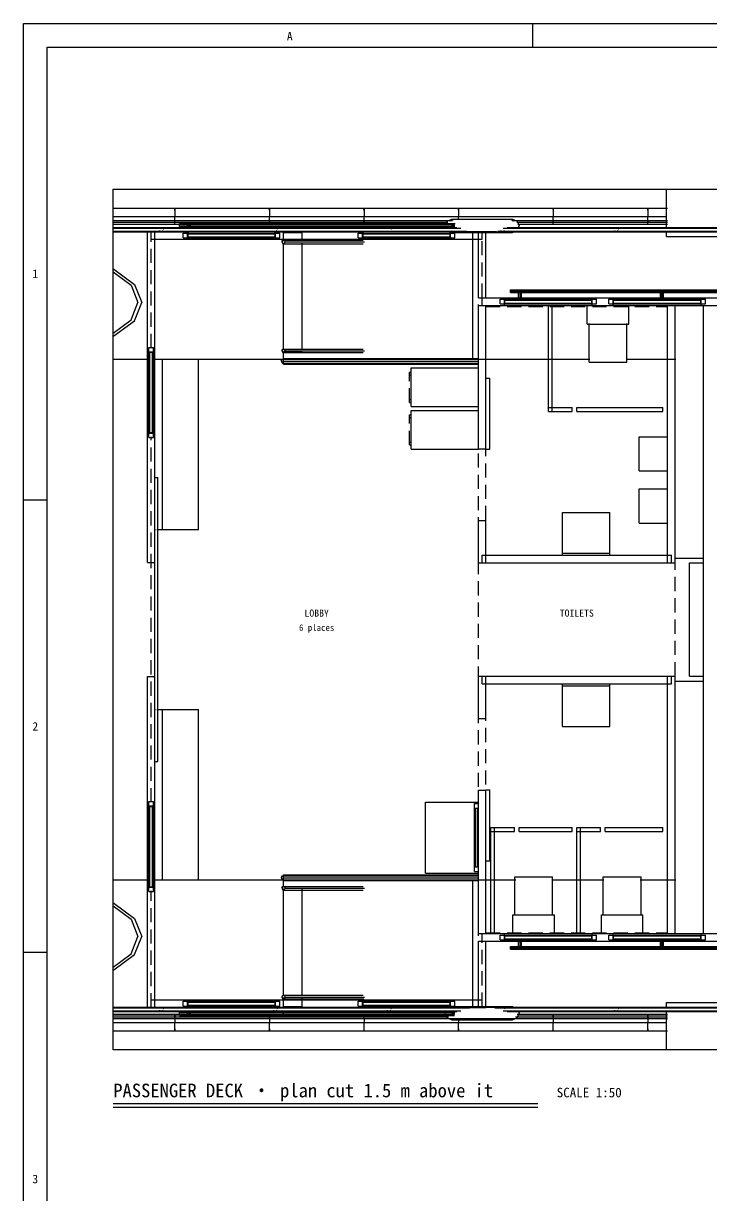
# Model space of a CAD drawing. Extents: x 5 to 836, y 5 to 589.
# Drawn here: x 5 to 150.5, y 341.2 to 589 of the extents above; entities that cross this region are included whole.
import ezdxf
from ezdxf.enums import TextEntityAlignment as Align

# ---------------------------------------------------------------- set-up
doc = ezdxf.new("R2010")
doc.units = 0
doc.linetypes.add('DASHED', pattern=[4.5, 3, -1.5])
for name, color, linetype in [('CUT', 7, 'CONTINUOUS'), ('DETAIL', 8, 'CONTINUOUS'), ('FRAME', 7, 'CONTINUOUS'), ('MARKING', 4, 'DASHED'), ('OUTLINE', 7, 'CONTINUOUS'), ('ROOM', 8, 'CONTINUOUS'), ('TEXT', 7, 'CONTINUOUS'), ('THIN', 7, 'CONTINUOUS')]:
    doc.layers.add(name, color=color, linetype=linetype)

msp = doc.modelspace()

# ---------------------------------------------------------------- linework, layer by layer
at = {"layer": 'CUT'}
for p, q in [((31.2, 519.58), (31.2, 545)), ((31.2, 545), (39.72, 545)), ((32, 543.4), (32, 545)), ((32, 543.4), (39.72, 543.4)), ((32.8, 519.58), (32.8, 545)), ((38.8, 544.7), (39.8, 544.7)), ((38.8, 543.7), (38.8, 544.7)), ((38.8, 543.7), (39.8, 543.7)), ((39.72, 543.4), (39.72, 545)), ((39.8, 543.7), (39.8, 544.7)), ((39.8, 544.5), (58.2, 544.5)), ((39.8, 543.9), (58.2, 543.9)), ((58.2, 543.7), (58.2, 544.7)), ((58.2, 544.7), (59.2, 544.7)), ((58.2, 543.7), (59.2, 543.7)), ((58.28, 545), (76.72, 545)), ((58.28, 543.4), (58.28, 545)), ((58.28, 543.4), (76.72, 543.4)), ((59.2, 543.7), (59.2, 544.7)), ((75.8, 544.7), (76.8, 544.7)), ((75.8, 543.7), (75.8, 544.7)), ((75.8, 543.7), (76.8, 543.7)), ((76.72, 543.4), (76.72, 545)), ((76.8, 543.7), (76.8, 544.7)), ((76.8, 544.5), (95.2, 544.5)), ((76.8, 543.9), (95.2, 543.9)), ((95.2, 543.7), (95.2, 544.7)), ((95.2, 544.7), (96.2, 544.7)), ((95.2, 543.7), (96.2, 543.7)), ((95.28, 545), (102.8, 545)), ((95.28, 543.4), (95.28, 545)), ((95.28, 543.4), (102, 543.4)), ((96.2, 543.7), (96.2, 544.7)), ((101.2, 531), (101.2, 545)), ((102, 543.4), (102, 545)), ((102.8, 531), (102.8, 545)), ((24, 536.49), (27.75, 533.68)), ((27.75, 533.68), (29.22, 530)), ((101.2, 531), (106.72, 531)), ((102, 529.4), (102, 531)), ((105.8, 530.7), (106.8, 530.7)), ((105.8, 529.7), (105.8, 530.7)), ((106.72, 529.4), (106.72, 531)), ((106.8, 529.7), (106.8, 530.7)), ((106.8, 530.5), (125.2, 530.5)), ((125.2, 529.7), (125.2, 530.7)), ((125.2, 530.7), (126.2, 530.7)), ((125.28, 531), (129.72, 531)), ((125.28, 529.4), (125.28, 531)), ((126.2, 529.7), (126.2, 530.7)), ((128.8, 530.7), (129.8, 530.7)), ((128.8, 529.7), (128.8, 530.7)), ((129.72, 529.4), (129.72, 531)), ((129.8, 529.7), (129.8, 530.7)), ((129.8, 530.5), (148.2, 530.5)), ((148.2, 529.7), (148.2, 530.7)), ((148.2, 530.7), (149.2, 530.7)), ((148.28, 531), (152.72, 531)), ((148.28, 529.4), (148.28, 531)), ((149.2, 529.7), (149.2, 530.7)), ((27.75, 526.32), (29.22, 530)), ((101.2, 499), (101.2, 529.4)), ((101.2, 529.4), (106.72, 529.4)), ((102.8, 499), (102.8, 529.4)), ((105.8, 529.7), (106.8, 529.7)), ((106.8, 529.9), (125.2, 529.9)), ((116, 529.4), (116.8, 529.4)), ((116, 507), (116, 529.4)), ((116.8, 507), (116.8, 529.4)), ((125.2, 529.7), (126.2, 529.7)), ((125.28, 529.4), (129.72, 529.4)), ((128.8, 529.7), (129.8, 529.7)), ((129.8, 529.9), (148.2, 529.9)), ((141.2, 529.4), (142.8, 529.4)), ((141.2, 475), (141.2, 529.4)), ((142.8, 475), (142.8, 529.4)), ((148.2, 529.7), (149.2, 529.7)), ((148.28, 529.4), (152.72, 529.4)), ((24, 523.51), (27.75, 526.32)), ((31.5, 519.5), (31.5, 520.5)), ((31.5, 520.5), (32.5, 520.5)), ((32.5, 519.5), (32.5, 520.5)), ((31.2, 519.58), (32.8, 519.58)), ((31.5, 519.5), (32.5, 519.5)), ((31.7, 502.5), (31.7, 519.5)), ((32.3, 502.5), (32.3, 519.5)), ((87, 508), (87, 516.2)), ((87, 516.2), (101.2, 516.2)), ((102.8, 514), (103.6, 514)), ((103.6, 499), (103.6, 514)), ((87, 508), (101.2, 508)), ((87, 507.2), (101.2, 507.2)), ((87, 499), (87, 507.2)), ((116, 507.8), (121, 507.8)), ((116, 507), (121, 507)), ((121, 507), (121, 507.8)), ((122, 507.8), (140.2, 507.8)), ((122, 507), (122, 507.8)), ((122, 507), (140.2, 507)), ((140.2, 507), (140.2, 507.8)), ((31.2, 475.08), (31.2, 502.42)), ((31.2, 502.42), (32.8, 502.42)), ((31.5, 502.5), (32.5, 502.5)), ((31.5, 501.5), (31.5, 502.5)), ((31.5, 501.5), (32.5, 501.5)), ((32.5, 501.5), (32.5, 502.5)), ((32.8, 423.58), (32.8, 502.42)), ((87, 499), (101.2, 499)), ((101.2, 499.08), (102.8, 499.08)), ((102.8, 499), (103.6, 499)), ((32.8, 493), (33.4, 493)), ((33.4, 433), (33.4, 493)), ((101.2, 475), (101.2, 483.92)), ((101.2, 483.92), (102.8, 483.92)), ((102.8, 475), (102.8, 483.92)), ((102, 475), (102, 476.6)), ((102, 476.6), (142, 476.6)), ((119, 477), (129, 477)), ((119, 476.6), (119, 477)), ((129, 476.6), (129, 477)), ((142, 475), (142, 476.6)), ((31.2, 475.08), (32.8, 475.08)), ((101.2, 475), (142.8, 475)), ((101.2, 442.08), (101.2, 451)), ((101.2, 451), (142.8, 451)), ((102, 449.4), (102, 451)), ((102.8, 442.08), (102.8, 451)), ((141.2, 396.6), (141.2, 451)), ((142, 449.4), (142, 451)), ((142.8, 396.6), (142.8, 451)), ((31.2, 423.58), (31.2, 450.92)), ((31.2, 450.92), (32.8, 450.92)), ((102, 449.4), (142, 449.4)), ((119, 449), (119, 449.4)), ((119, 449), (129, 449)), ((129, 449), (129, 449.4)), ((101.2, 442.08), (102.8, 442.08)), ((32.8, 433), (33.4, 433)), ((101.2, 396.6), (101.2, 426.92)), ((101.2, 426.92), (102.8, 426.92)), ((102.8, 396.6), (102.8, 427)), ((102.8, 427), (103.6, 427)), ((103.6, 412), (103.6, 427)), ((31.5, 423.5), (31.5, 424.5)), ((31.5, 424.5), (32.5, 424.5)), ((32.5, 423.5), (32.5, 424.5)), ((100.4, 423.1), (100.4, 424.1)), ((100.4, 424.1), (101.2, 424.1)), ((31.2, 423.58), (32.8, 423.58)), ((31.5, 423.5), (32.5, 423.5)), ((31.7, 406.5), (31.7, 423.5)), ((32.3, 406.5), (32.3, 423.5)), ((100.4, 423.1), (101.2, 423.1)), ((100.6, 410.7), (100.6, 423.1)), ((101, 410.7), (101, 423.1)), ((103.8, 419), (108.8, 419)), ((103.8, 396.6), (103.8, 419)), ((104.6, 396.6), (104.6, 419)), ((108.8, 418.2), (108.8, 419)), ((109.8, 419), (121, 419)), ((109.8, 418.2), (109.8, 419)), ((121, 418.2), (121, 419)), ((122, 396.6), (122, 419)), ((122, 419), (127, 419)), ((122.8, 396.6), (122.8, 419)), ((127, 418.2), (127, 419)), ((128, 419), (140.2, 419)), ((128, 418.2), (128, 419)), ((140.2, 418.2), (140.2, 419)), ((103.8, 418.2), (108.8, 418.2)), ((109.8, 418.2), (121, 418.2)), ((122, 418.2), (127, 418.2)), ((128, 418.2), (140.2, 418.2)), ((102.8, 412), (103.6, 412)), ((100.4, 410.7), (101.2, 410.7)), ((100.4, 409.7), (100.4, 410.7)), ((100.4, 409.7), (101.2, 409.7)), ((31.2, 406.42), (32.8, 406.42)), ((31.2, 381), (31.2, 406.42)), ((31.5, 406.5), (32.5, 406.5)), ((31.5, 405.5), (31.5, 406.5)), ((32.5, 405.5), (32.5, 406.5)), ((32.8, 381), (32.8, 406.42)), ((31.5, 405.5), (32.5, 405.5)), ((24, 402.49), (27.75, 399.68)), ((27.75, 399.68), (29.22, 396)), ((101.2, 396.6), (106.72, 396.6)), ((102, 395), (102, 396.6)), ((106.72, 395), (106.72, 396.6)), ((122, 396.6), (122.8, 396.6)), ((125.28, 395), (125.28, 396.6)), ((125.28, 396.6), (129.72, 396.6)), ((129.72, 395), (129.72, 396.6)), ((141.2, 396.6), (142.8, 396.6)), ((148.28, 395), (148.28, 396.6)), ((148.28, 396.6), (152.72, 396.6)), ((27.75, 392.32), (29.22, 396)), ((101.2, 381), (101.2, 395)), ((101.2, 395), (106.72, 395)), ((102.8, 381), (102.8, 395)), ((105.8, 395.3), (105.8, 396.3)), ((105.8, 396.3), (106.8, 396.3)), ((105.8, 395.3), (106.8, 395.3)), ((106.8, 395.3), (106.8, 396.3)), ((106.8, 396.1), (125.2, 396.1)), ((106.8, 395.5), (125.2, 395.5)), ((125.2, 395.3), (125.2, 396.3)), ((125.2, 396.3), (126.2, 396.3)), ((125.2, 395.3), (126.2, 395.3)), ((125.28, 395), (129.72, 395)), ((126.2, 395.3), (126.2, 396.3)), ((128.8, 395.3), (128.8, 396.3)), ((128.8, 396.3), (129.8, 396.3)), ((128.8, 395.3), (129.8, 395.3)), ((129.8, 395.3), (129.8, 396.3)), ((129.8, 396.1), (148.2, 396.1)), ((129.8, 395.5), (148.2, 395.5)), ((148.2, 395.3), (148.2, 396.3)), ((148.2, 396.3), (149.2, 396.3)), ((148.2, 395.3), (149.2, 395.3)), ((148.28, 395), (152.72, 395)), ((149.2, 395.3), (149.2, 396.3)), ((24, 389.51), (27.75, 392.32)), ((32, 381), (32, 382.6)), ((32, 382.6), (39.72, 382.6)), ((38.8, 381.3), (38.8, 382.3)), ((38.8, 382.3), (39.8, 382.3)), ((39.72, 381), (39.72, 382.6)), ((39.8, 381.3), (39.8, 382.3)), ((39.8, 382.1), (58.2, 382.1)), ((58.2, 381.3), (58.2, 382.3)), ((58.2, 382.3), (59.2, 382.3)), ((58.28, 381), (58.28, 382.6)), ((58.28, 382.6), (76.72, 382.6)), ((59.2, 381.3), (59.2, 382.3)), ((75.8, 381.3), (75.8, 382.3)), ((75.8, 382.3), (76.8, 382.3)), ((76.72, 381), (76.72, 382.6)), ((76.8, 381.3), (76.8, 382.3)), ((76.8, 382.1), (95.2, 382.1)), ((95.2, 381.3), (95.2, 382.3)), ((95.2, 382.3), (96.2, 382.3)), ((95.28, 381), (95.28, 382.6)), ((95.28, 382.6), (102, 382.6)), ((96.2, 381.3), (96.2, 382.3)), ((102, 381), (102, 382.6)), ((31.2, 381), (39.72, 381)), ((38.8, 381.3), (39.8, 381.3)), ((39.8, 381.5), (58.2, 381.5)), ((58.2, 381.3), (59.2, 381.3)), ((58.28, 381), (76.72, 381)), ((75.8, 381.3), (76.8, 381.3)), ((76.8, 381.5), (95.2, 381.5)), ((95.2, 381.3), (96.2, 381.3)), ((95.28, 381), (102.8, 381))]:
    msp.add_line(p, q, dxfattribs=at)
at = {"layer": 'DETAIL'}
for p, q in [((141, 545.72), (141, 554)), ((24, 549.93), (141.2, 549.93)), ((24, 548.2), (141.06, 548.2)), ((36.99, 549.67), (36.99, 549.93)), ((36.99, 549.93), (36.99, 549.67)), ((37.01, 549.93), (37.02, 548.2)), ((37.01, 549.53), (37.01, 549.93)), ((37.01, 549.93), (37.01, 548.2)), ((37.01, 547.13), (37.02, 548.2)), ((37.01, 547.13), (37.01, 548.2)), ((37.02, 549.75), (37.02, 550.02)), ((56.99, 549.67), (56.99, 549.93)), ((56.99, 549.93), (56.99, 549.67)), ((57.01, 549.93), (57.01, 548.2)), ((57.01, 547.13), (57.01, 548.2)), ((57.02, 549.53), (57.02, 549.93)), ((76.99, 549.53), (76.99, 549.93)), ((77.01, 549.93), (77.01, 548.2)), ((77.01, 547.13), (77.01, 548.2)), ((96.99, 549.67), (96.99, 549.93)), ((96.99, 549.93), (97, 549.67)), ((97, 549.53), (97.01, 549.93)), ((97.01, 549.93), (97.01, 548.2)), ((97.01, 547.53), (97.01, 548.2)), ((116.99, 549.67), (116.99, 549.93)), ((116.99, 549.67), (117, 549.93)), ((117, 549.93), (117.01, 548.2)), ((117.01, 549.93), (117.01, 548.2)), ((117.01, 547.13), (117.01, 548.2)), ((117.01, 547.13), (117.01, 548.2)), ((136.99, 549.53), (137, 549.93)), ((137, 549.93), (137.01, 548.2)), ((137.01, 547.13), (137.01, 548.2)), ((24, 547.35), (95.74, 547.35)), ((24, 546.99), (94.77, 546.99)), ((24, 546.6), (60, 546.6)), ((24, 545.88), (96.66, 545.88)), ((24, 545.69), (97.5, 545.69)), ((33.86, 545.69), (34.42, 545.88)), ((33.86, 545.58), (33.86, 545.69)), ((33.86, 545.11), (33.86, 545.22)), ((33.86, 545.11), (34.42, 544.92)), ((34.42, 545.88), (34.69, 545.5)), ((34.42, 544.92), (34.62, 545.21)), ((37, 547.08), (37, 547.35)), ((37, 547.35), (37.01, 546.99)), ((37, 547.35), (37, 547.08)), ((37, 546.75), (37.01, 546.99)), ((37.01, 546.47), (37.01, 546.99)), ((38, 546.09), (38, 546.71)), ((38, 546.71), (96.32, 546.71)), ((38, 546.4), (96.18, 546.4)), ((38, 546.09), (95.9, 546.09)), ((39.68, 545.76), (39.68, 546.4)), ((39.84, 545.76), (39.84, 546.4)), ((40.16, 545.76), (40.16, 546.4)), ((40.32, 545.76), (40.32, 546.4)), ((57, 547.08), (57, 547.35)), ((57, 547.35), (57.01, 546.99)), ((57, 547.35), (57, 547.08)), ((57, 546.75), (57.01, 546.99)), ((57.01, 546.47), (57.01, 546.99)), ((57.91, 545.69), (58.47, 545.88)), ((57.91, 545.58), (57.91, 545.69)), ((58.47, 545.88), (58.75, 545.5)), ((58.47, 544.92), (58.68, 545.21)), ((60, 546.46), (60, 546.6)), ((60, 545.73), (60, 546.18)), ((77, 547.08), (77, 547.35)), ((77, 547.35), (77.01, 546.99)), ((77, 547.35), (77, 547.08)), ((77, 547.35), (77, 546.99)), ((77.01, 546.47), (77.01, 546.99)), ((81.96, 545.69), (82.52, 545.88)), ((81.96, 545.58), (81.96, 545.69)), ((82.52, 545.88), (82.8, 545.5)), ((95.68, 545.76), (95.68, 546.4)), ((95.84, 545.76), (95.84, 546.4)), ((96.16, 545.76), (96.16, 546.4)), ((106.02, 545.11), (106.02, 545.22)), ((106.02, 545.11), (106.58, 544.92)), ((106.46, 545.69), (371, 545.69)), ((106.58, 544.92), (106.78, 545.21)), ((107.3, 545.88), (371, 545.88)), ((108.33, 547.35), (141.19, 547.35)), ((109.31, 546.99), (141.2, 546.99)), ((109.52, 546.6), (141.16, 546.6)), ((117, 547.08), (117, 547.35)), ((117, 547.35), (117, 546.99)), ((117, 547.35), (117, 547.08)), ((117, 547.08), (117, 547.35)), ((117, 546.47), (117, 546.99)), ((117, 546.75), (117, 546.99)), ((130.07, 545.69), (130.63, 545.88)), ((130.07, 545.58), (130.07, 545.69)), ((130.07, 545.11), (130.07, 545.22)), ((130.07, 545.11), (130.63, 544.92)), ((130.63, 545.88), (130.9, 545.5)), ((130.63, 544.92), (130.84, 545.21)), ((137, 547.08), (137, 547.35)), ((137, 547.35), (137, 546.99)), ((137, 547.35), (137, 547.08)), ((137, 546.47), (137, 546.99)), ((137, 546.75), (137, 546.99)), ((24, 545.09), (98.76, 545.09)), ((24, 544.92), (39.97, 544.92)), ((31.2, 475.08), (31.2, 545)), ((31.2, 545), (102.8, 545)), ((32, 543.4), (32, 545)), ((32, 543.4), (102, 543.4)), ((32.8, 381), (32.8, 545)), ((38.8, 544.7), (59.2, 544.7)), ((38.8, 543.7), (38.8, 544.7)), ((38.8, 543.7), (59.2, 543.7)), ((39.72, 543.4), (39.72, 545)), ((39.8, 543.7), (39.8, 544.7)), ((39.8, 544.5), (58.2, 544.5)), ((39.8, 543.9), (58.2, 543.9)), ((58.02, 545.07), (58.47, 544.92)), ((58.03, 544.92), (76.92, 544.92)), ((58.2, 543.7), (58.2, 544.7)), ((58.28, 543.4), (58.28, 545)), ((59.2, 543.7), (59.2, 544.7)), ((59.67, 542.8), (59.84, 543.18)), ((59.67, 542.8), (59.95, 542.8)), ((59.67, 542.8), (59.84, 542.42)), ((59.84, 543.18), (76.81, 543.18)), ((60, 543.11), (60, 544.93)), ((60, 544.8), (63.95, 544.8)), ((60.16, 543.18), (60.33, 542.8)), ((60.16, 542.42), (60.33, 542.8)), ((60.33, 542.8), (77.11, 542.8)), ((63.95, 543.13), (63.95, 544.8)), ((75.8, 544.7), (96.2, 544.7)), ((75.8, 543.7), (75.8, 544.7)), ((75.8, 543.7), (96.2, 543.7)), ((76.72, 543.4), (76.72, 545)), ((76.8, 543.7), (76.8, 544.7)), ((76.8, 544.5), (95.2, 544.5)), ((76.8, 543.9), (95.2, 543.9)), ((95.12, 544.92), (370.72, 544.92)), ((95.2, 543.7), (95.2, 544.7)), ((95.28, 543.4), (95.28, 545)), ((96.2, 543.7), (96.2, 544.7)), ((100, 518.14), (100, 544.93)), ((101.2, 531), (101.2, 545)), ((102, 543.4), (102, 545)), ((102.8, 531), (102.8, 545)), ((105.34, 545.09), (371, 545.09)), ((141, 543.94), (141, 545.02)), ((59.84, 542.42), (76.81, 542.42)), ((60, 520.09), (60, 542.57)), ((63.95, 520.16), (63.95, 542.57)), ((24, 537.12), (24.14, 537.07)), ((24.14, 537.07), (28.48, 533.83)), ((28.48, 533.83), (30, 530)), ((108, 532.09), (108, 532.71)), ((108, 532.71), (280.19, 532.71)), ((101.2, 531), (244.52, 531)), ((102, 529.4), (102, 531)), ((105.8, 530.7), (126.2, 530.7)), ((105.8, 529.7), (105.8, 530.7)), ((106.72, 529.4), (106.72, 531)), ((106.8, 529.7), (106.8, 530.7)), ((106.8, 530.5), (125.2, 530.5)), ((108, 532.4), (278.79, 532.4)), ((108, 532.09), (265.77, 532.09)), ((109.68, 531), (109.68, 532.4)), ((109.84, 531), (109.84, 532.4)), ((110.16, 531), (110.16, 532.4)), ((110.32, 531), (110.32, 532.4)), ((125.2, 529.7), (125.2, 530.7)), ((125.28, 529.4), (125.28, 531)), ((126.2, 529.7), (126.2, 530.7)), ((128.8, 530.7), (149.2, 530.7)), ((128.8, 529.7), (128.8, 530.7)), ((129.72, 529.4), (129.72, 531)), ((129.8, 529.7), (129.8, 530.7)), ((129.8, 530.5), (148.2, 530.5)), ((139.68, 531), (139.68, 532.4)), ((139.84, 531), (139.84, 532.4)), ((140.16, 531), (140.16, 532.4)), ((140.32, 531), (140.32, 532.4)), ((148.2, 529.7), (148.2, 530.7)), ((148.28, 529.4), (148.28, 531)), ((149.2, 529.7), (149.2, 530.7)), ((28.48, 526.17), (30, 530)), ((101.2, 499), (101.2, 529.4)), ((101.2, 529.4), (244.52, 529.4)), ((102.8, 499), (102.8, 529.4)), ((105.8, 529.7), (126.2, 529.7)), ((106.8, 529.9), (125.2, 529.9)), ((116, 507), (116, 529.4)), ((116.8, 507), (116.8, 529.4)), ((124.2, 525.4), (124.2, 529.4)), ((128.8, 529.7), (149.2, 529.7)), ((129.8, 529.9), (148.2, 529.9)), ((133, 525.4), (133, 529.4)), ((141.2, 475), (141.2, 529.4)), ((142.8, 475), (142.8, 529.4)), ((148.8, 396.6), (148.8, 529.4)), ((24.14, 522.93), (28.48, 526.17)), ((124.2, 525.4), (133, 525.4)), ((124.6, 517.4), (124.6, 525.57)), ((132.6, 517.4), (132.6, 525.57)), ((24, 522.88), (24.14, 522.93)), ((31.5, 501.5), (31.5, 520.5)), ((31.5, 520.5), (32.5, 520.5)), ((32.5, 501.5), (32.5, 520.5)), ((24, 518), (31.32, 518)), ((31.2, 519.58), (32.8, 519.58)), ((31.5, 519.5), (32.5, 519.5)), ((31.7, 502.5), (31.7, 519.5)), ((32.3, 502.5), (32.3, 519.5)), ((32.67, 518), (60.11, 518)), ((34.4, 482), (34.4, 518)), ((42, 482), (42, 518)), ((59.5, 517.6), (59.75, 518.03)), ((59.67, 519.8), (59.84, 520.18)), ((59.67, 519.8), (59.95, 519.8)), ((59.67, 519.8), (59.84, 519.42)), ((59.75, 518.03), (101.2, 518.03)), ((59.84, 520.18), (76.81, 520.18)), ((59.84, 519.42), (76.81, 519.42)), ((60, 519.6), (63.95, 519.6)), ((60, 517), (60, 519.53)), ((60, 518.2), (101.2, 518.2)), ((60.16, 520.18), (60.33, 519.8)), ((60.16, 519.42), (60.33, 519.8)), ((60.33, 519.8), (77.11, 519.8)), ((101.12, 518), (124.78, 518)), ((132.48, 518), (142.98, 518)), ((59.5, 517.6), (59.75, 517.17)), ((59.75, 517.17), (101.2, 517.17)), ((60, 517.6), (101.2, 517.6)), ((60, 517), (101.2, 517)), ((87, 508), (87, 516.2)), ((87, 516.2), (101.2, 516.2)), ((124.6, 517.4), (132.6, 517.4)), ((102.8, 514), (103.6, 514)), ((103.6, 499), (103.6, 514)), ((87, 508), (101.2, 508)), ((87, 507.2), (101.2, 507.2)), ((87, 499), (87, 507.2)), ((116, 507.8), (121, 507.8)), ((116, 507), (121, 507)), ((121, 507), (121, 507.8)), ((122, 507.8), (140.2, 507.8)), ((122, 507), (122, 507.8)), ((122, 507), (140.2, 507)), ((140.2, 507), (140.2, 507.8)), ((31.2, 502.42), (32.8, 502.42)), ((31.5, 502.5), (32.5, 502.5)), ((31.5, 501.5), (32.5, 501.5)), ((135.2, 494.4), (135.2, 501.6)), ((135.2, 501.6), (141.2, 501.6)), ((87, 499), (101.2, 499)), ((101.2, 499.08), (102.8, 499.08)), ((102.8, 499), (103.6, 499)), ((135.2, 494.4), (141.2, 494.4)), ((32.8, 493), (33.4, 493)), ((33.4, 433), (33.4, 493)), ((135.2, 490.6), (141.2, 490.6)), ((135.2, 483.4), (135.2, 490.6)), ((101.2, 475), (101.2, 483.92)), ((101.2, 483.92), (102.8, 483.92)), ((102.8, 475), (102.8, 483.92)), ((119, 485.6), (129, 485.6)), ((119, 476.6), (119, 485.6)), ((129, 476.6), (129, 485.6)), ((135.2, 483.4), (141.2, 483.4)), ((32.8, 482), (32.94, 482)), ((33.2, 482), (42, 482)), ((102, 475), (102, 476.6)), ((102, 476.6), (142, 476.6)), ((119, 477), (129, 477)), ((142, 475), (142, 476.6)), ((142.8, 476), (148.8, 476)), ((31.2, 475.08), (32.8, 475.08)), ((101.2, 475), (142.8, 475)), ((145.8, 475), (148.8, 475)), ((145.8, 451), (145.8, 475)), ((101.2, 442.08), (101.2, 451)), ((101.2, 451), (142.8, 451)), ((102, 449.4), (102, 451)), ((102.8, 442.08), (102.8, 451)), ((141.2, 396.6), (141.2, 451)), ((142, 449.4), (142, 451)), ((142.8, 396.6), (142.8, 451)), ((145.8, 451), (148.8, 451)), ((31.2, 381), (31.2, 450.92)), ((31.2, 450.92), (32.8, 450.92)), ((102, 449.4), (142, 449.4)), ((119, 440.4), (119, 449.4)), ((119, 449), (129, 449)), ((129, 440.4), (129, 449.4)), ((142.8, 450), (148.8, 450)), ((32.8, 444), (32.94, 444)), ((33.2, 444), (42, 444)), ((34.4, 408), (34.4, 444)), ((42, 408), (42, 444)), ((101.2, 442.08), (102.8, 442.08)), ((119, 440.4), (129, 440.4)), ((32.8, 433), (33.4, 433)), ((101.2, 396.6), (101.2, 426.92)), ((101.2, 426.92), (102.8, 426.92)), ((102.8, 396.6), (102.8, 427)), ((102.8, 427), (103.6, 427)), ((103.6, 412), (103.6, 427)), ((31.5, 405.5), (31.5, 424.5)), ((31.5, 424.5), (32.5, 424.5)), ((32.5, 405.5), (32.5, 424.5)), ((90, 424.4), (101.2, 424.4)), ((90, 409.4), (90, 424.4)), ((100.4, 409.7), (100.4, 424.1)), ((100.4, 424.1), (101.2, 424.1)), ((101.06, 424), (101.2, 424)), ((31.2, 423.58), (32.8, 423.58)), ((31.5, 423.5), (32.5, 423.5)), ((31.7, 406.5), (31.7, 423.5)), ((32.3, 406.5), (32.3, 423.5)), ((100.4, 423.1), (101.2, 423.1)), ((100.6, 410.7), (100.6, 423.1)), ((101, 410.7), (101, 423.1)), ((103.8, 419), (108.8, 419)), ((103.8, 396.6), (103.8, 419)), ((104.6, 396.6), (104.6, 419)), ((108.8, 418.2), (108.8, 419)), ((109.8, 419), (121, 419)), ((109.8, 418.2), (109.8, 419)), ((121, 418.2), (121, 419)), ((122, 419), (127, 419)), ((122, 396.74), (122, 419)), ((122.8, 396.74), (122.8, 419)), ((127, 418.2), (127, 419)), ((128, 419), (140.2, 419)), ((128, 418.2), (128, 419)), ((140.2, 418.2), (140.2, 419)), ((103.8, 418.2), (108.8, 418.2)), ((109.8, 418.2), (121, 418.2)), ((122, 418.2), (127, 418.2)), ((128, 418.2), (140.2, 418.2)), ((102.8, 412), (103.6, 412)), ((59.5, 408.4), (59.75, 408.83)), ((59.75, 408.83), (101.2, 408.83)), ((60, 406.47), (60, 409)), ((60, 409), (101.2, 409)), ((90, 409.4), (101.2, 409.4)), ((100.4, 410.7), (101.2, 410.7)), ((100.4, 409.7), (101.2, 409.7)), ((101.06, 409.8), (101.2, 409.8)), ((24, 408), (31.32, 408)), ((31.2, 406.42), (32.8, 406.42)), ((31.5, 406.5), (32.5, 406.5)), ((32.67, 408), (109.1, 408)), ((59.5, 408.4), (59.75, 407.97)), ((59.67, 406.2), (59.84, 406.58)), ((59.75, 407.97), (101.2, 407.97)), ((59.84, 406.58), (76.81, 406.58)), ((60, 408.4), (101.2, 408.4)), ((60, 407.8), (101.2, 407.8)), ((60.16, 406.58), (60.33, 406.2)), ((100, 381.07), (100, 408)), ((108.9, 408.6), (116.9, 408.6)), ((108.9, 400.57), (108.9, 408.6)), ((116.8, 408), (127.72, 408)), ((116.9, 400.57), (116.9, 408.6)), ((127.6, 408.6), (135.6, 408.6)), ((127.6, 400.57), (127.6, 408.6)), ((135.42, 408), (142.98, 408)), ((135.6, 400.57), (135.6, 408.6)), ((31.5, 405.5), (32.5, 405.5)), ((59.67, 406.2), (59.95, 406.2)), ((59.67, 406.2), (59.84, 405.82)), ((59.84, 405.82), (76.81, 405.82)), ((60, 383.57), (60, 406.05)), ((60.16, 405.82), (60.33, 406.2)), ((60.33, 406.2), (77.11, 406.2)), ((63.95, 383.57), (63.95, 405.98)), ((24, 403.12), (24.14, 403.07)), ((24.14, 403.07), (28.48, 399.83)), ((28.48, 399.83), (30, 396)), ((108.5, 400.6), (117.3, 400.6)), ((108.5, 396.74), (108.5, 400.6)), ((117.3, 396.74), (117.3, 400.6)), ((127.2, 400.6), (136, 400.6)), ((127.2, 396.6), (127.2, 400.6)), ((136, 396.74), (136, 400.6)), ((101.2, 396.6), (244.52, 396.6)), ((102, 395), (102, 396.6)), ((106.72, 395), (106.72, 396.6)), ((125.28, 395), (125.28, 396.6)), ((129.72, 395), (129.72, 396.6)), ((148.28, 395), (148.28, 396.6)), ((28.48, 392.17), (30, 396)), ((101.2, 381.14), (101.2, 395)), ((101.2, 395), (244.52, 395)), ((102.8, 381.14), (102.8, 395)), ((105.8, 395.3), (105.8, 396.3)), ((105.8, 396.3), (126.2, 396.3)), ((105.8, 395.3), (126.2, 395.3)), ((106.8, 395.3), (106.8, 396.3)), ((106.8, 396.1), (125.2, 396.1)), ((106.8, 395.5), (125.2, 395.5)), ((109.68, 393.6), (109.68, 395)), ((109.84, 393.6), (109.84, 395)), ((110.16, 393.6), (110.16, 395)), ((110.32, 393.6), (110.32, 395)), ((125.2, 395.3), (125.2, 396.3)), ((126.2, 395.3), (126.2, 396.3)), ((128.8, 395.3), (128.8, 396.3)), ((128.8, 396.3), (149.2, 396.3)), ((128.8, 395.3), (149.2, 395.3)), ((129.8, 395.3), (129.8, 396.3)), ((129.8, 396.1), (148.2, 396.1)), ((129.8, 395.5), (148.2, 395.5)), ((139.68, 393.6), (139.68, 395)), ((139.84, 393.6), (139.84, 395)), ((140.16, 393.6), (140.16, 395)), ((140.32, 393.6), (140.32, 395)), ((148.2, 395.3), (148.2, 396.3)), ((149.2, 395.3), (149.2, 396.3)), ((24.14, 388.93), (28.48, 392.17)), ((108, 393.29), (108, 393.91)), ((108, 393.91), (278.79, 393.91)), ((108, 393.6), (278.93, 393.6)), ((108, 393.29), (280.19, 393.29)), ((24, 388.88), (24.14, 388.93)), ((32, 381), (32, 382.6)), ((32, 382.6), (102, 382.6)), ((38.8, 381.3), (38.8, 382.3)), ((38.8, 382.3), (59.2, 382.3)), ((39.72, 381), (39.72, 382.6)), ((39.8, 381.3), (39.8, 382.3)), ((39.8, 382.1), (58.2, 382.1)), ((58.2, 381.3), (58.2, 382.3)), ((58.28, 381), (58.28, 382.6)), ((59.2, 381.3), (59.2, 382.3)), ((59.67, 383.2), (59.84, 383.58)), ((59.67, 383.2), (59.95, 383.2)), ((59.67, 383.2), (59.84, 382.82)), ((59.84, 383.58), (76.81, 383.58)), ((59.84, 382.82), (76.95, 382.82)), ((60, 380.93), (60, 383.03)), ((60.16, 383.58), (60.33, 383.2)), ((60.16, 382.82), (60.33, 383.2)), ((60.33, 383.2), (77.11, 383.2)), ((63.95, 381.2), (63.95, 383.01)), ((75.8, 381.3), (75.8, 382.3)), ((75.8, 382.3), (96.2, 382.3)), ((76.72, 381), (76.72, 382.6)), ((76.8, 381.3), (76.8, 382.3)), ((76.8, 382.1), (95.2, 382.1)), ((95.2, 381.3), (95.2, 382.3)), ((95.28, 381), (95.28, 382.6)), ((96.2, 381.3), (96.2, 382.3)), ((102, 381.13), (102, 382.6)), ((141, 380.98), (141, 382.06)), ((24, 381.08), (370.72, 381.08)), ((24, 380.91), (99.32, 380.91)), ((24, 380.31), (97.5, 380.31)), ((24, 380.12), (96.66, 380.12)), ((24, 379.6), (96.18, 379.6)), ((24, 379.4), (60, 379.4)), ((31.2, 381), (96.32, 381)), ((33.86, 380.89), (34.42, 381.08)), ((33.86, 380.78), (33.86, 380.89)), ((33.86, 380.31), (33.86, 380.42)), ((33.86, 380.31), (34.42, 380.12)), ((34.42, 381.08), (34.69, 380.7)), ((34.42, 380.12), (34.62, 380.41)), ((37, 379.25), (37.01, 379.01)), ((37.01, 379.01), (37.01, 379.53)), ((38, 379.29), (38, 379.91)), ((38, 379.91), (95.9, 379.91)), ((38, 379.29), (96.18, 379.29)), ((38.8, 381.3), (59.2, 381.3)), ((39.68, 380.87), (39.68, 381)), ((39.68, 379.6), (39.68, 380.24)), ((39.8, 381.5), (58.2, 381.5)), ((39.84, 380.87), (39.84, 381)), ((39.84, 379.6), (39.84, 380.24)), ((40.16, 379.6), (40.16, 380.24)), ((40.32, 379.6), (40.32, 380.24)), ((57, 379.25), (57.01, 379.01)), ((57.01, 379.01), (57.01, 379.4)), ((57.91, 380.89), (58.47, 381.08)), ((57.91, 380.78), (57.91, 380.89)), ((57.91, 380.31), (57.91, 380.42)), ((57.91, 380.31), (58.47, 380.12)), ((58.47, 381.08), (58.75, 380.7)), ((58.47, 380.12), (58.68, 380.41)), ((60, 381.2), (63.95, 381.2)), ((60, 379.68), (60, 380.24)), ((75.8, 381.3), (96.2, 381.3)), ((76.8, 381.5), (95.2, 381.5)), ((77.01, 379.01), (77.01, 379.4)), ((81.96, 380.89), (82.52, 381.08)), ((81.96, 380.78), (81.96, 380.89)), ((81.96, 380.31), (81.96, 380.42)), ((81.96, 380.31), (82.52, 380.12)), ((82.52, 381.08), (82.8, 380.7)), ((82.52, 380.12), (82.73, 380.41)), ((95.68, 380.87), (95.68, 381)), ((95.68, 379.6), (95.68, 380.24)), ((95.84, 380.87), (95.84, 381)), ((95.84, 379.6), (95.84, 380.24)), ((96.16, 380.87), (96.16, 381)), ((96.16, 379.6), (96.16, 380.24)), ((96.32, 380.87), (96.32, 381)), ((104.64, 380.91), (371, 380.91)), ((106.02, 380.89), (106.58, 381.08)), ((106.02, 380.78), (106.02, 380.89)), ((106.46, 380.31), (371, 380.31)), ((106.58, 381.08), (106.85, 380.7)), ((107.3, 380.12), (371, 380.12)), ((109.41, 379.6), (141.18, 379.6)), ((109.52, 379.4), (141.16, 379.4)), ((117, 379.01), (117, 379.53)), ((117, 379.25), (117, 379.01)), ((130.07, 380.89), (130.63, 381.08)), ((130.07, 380.78), (130.07, 380.89)), ((130.07, 380.31), (130.07, 380.42)), ((130.07, 380.31), (130.63, 380.12)), ((130.63, 381.08), (130.9, 380.7)), ((130.63, 380.12), (130.84, 380.41)), ((137, 379.01), (137, 379.53)), ((137, 379.25), (137, 379.01)), ((141, 372), (141, 380.14)), ((24, 379.01), (94.91, 379.01)), ((24, 378.65), (141.19, 378.65)), ((24, 377.8), (141.06, 377.8)), ((37, 378.65), (37, 379.06)), ((37, 378.65), (37.01, 379.01)), ((37, 378.78), (37, 378.65)), ((37.01, 378.73), (37.02, 377.8)), ((37.01, 378.73), (37.01, 377.8)), ((37.01, 376.07), (37.02, 377.8)), ((37.01, 376.07), (37.01, 377.8)), ((57, 378.65), (57, 379.06)), ((57, 378.65), (57.01, 379.01)), ((57, 378.78), (57, 378.65)), ((57.01, 378.73), (57.01, 377.8)), ((57.01, 376.07), (57.01, 377.8)), ((77, 378.65), (77, 379.06)), ((77, 378.65), (77.01, 379.01)), ((77, 378.65), (77, 379.01)), ((77, 378.78), (77, 378.65)), ((77.01, 378.73), (77.01, 377.8)), ((77.01, 376.07), (77.01, 377.8)), ((97.01, 378.6), (97.01, 377.8)), ((97.01, 376.07), (97.01, 377.8)), ((109.03, 379.01), (141.2, 379.01)), ((117, 378.65), (117, 379.06)), ((117, 378.65), (117, 379.01)), ((117, 378.78), (117, 378.65)), ((117, 378.78), (117, 378.65)), ((117, 376.07), (117.01, 377.8)), ((117.01, 378.73), (117.01, 377.8)), ((117.01, 378.73), (117.01, 377.8)), ((117.01, 376.07), (117.01, 377.8)), ((137, 378.65), (137, 379.06)), ((137, 378.65), (137, 379.01)), ((137, 378.78), (137, 378.65)), ((137, 376.07), (137.01, 377.8)), ((137.01, 378.73), (137.01, 377.8)), ((24, 376.07), (141.2, 376.07)), ((36.99, 376.2), (36.99, 376.07)), ((36.99, 376.07), (36.99, 376.2)), ((37.01, 376.47), (37.01, 376.07)), ((37.02, 376.12), (37.02, 375.98)), ((56.99, 376.2), (56.99, 376.07)), ((56.99, 376.07), (56.99, 376.2)), ((57.02, 376.47), (57.02, 376.07)), ((76.99, 376.47), (76.99, 376.07)), ((96.99, 376.2), (96.99, 376.07)), ((96.99, 376.07), (96.99, 376.2)), ((97, 376.47), (97.01, 376.07)), ((116.99, 376.2), (116.99, 376.07)), ((117, 376.2), (117, 376.07)), ((136.99, 376.47), (137, 376.07))]:
    msp.add_line(p, q, dxfattribs=at)
at = {"layer": 'FRAME'}
for p, q in [((10, 584), (831, 584)), ((10, 10), (10, 584))]:
    msp.add_line(p, q, dxfattribs=at)
at = {"layer": 'MARKING'}
for p, q in [((24, 545), (32, 545)), ((32, 520.37), (32, 545)), ((32.8, 543.4), (101.2, 543.4)), ((32.8, 517.93), (32.8, 543.4)), ((101.2, 382.6), (101.2, 543.4)), ((102, 545), (141.19, 545)), ((102, 531), (102, 545)), ((102, 531), (109.7, 531)), ((110.26, 531), (139.79, 531)), ((140.21, 531), (169.74, 531)), ((102.8, 529.4), (141.2, 529.4)), ((102.8, 475), (102.8, 529.4)), ((102.8, 529.2), (141.2, 529.2)), ((141.2, 475), (141.2, 529.4)), ((86.6, 508.9), (86.6, 515.3)), ((86.6, 515.3), (87, 515.3)), ((86.6, 514.7), (87, 514.7)), ((87, 508.9), (87, 515.3)), ((86.6, 509.5), (87, 509.5)), ((86.6, 508.9), (87, 508.9)), ((86.6, 506.3), (87, 506.3)), ((86.6, 499.9), (86.6, 506.3)), ((86.6, 505.7), (87, 505.7)), ((87, 499.9), (87, 506.3)), ((32, 424.38), (32, 501.62)), ((32.8, 423.46), (32.8, 502.54)), ((86.6, 500.5), (87, 500.5)), ((86.6, 499.9), (87, 499.9)), ((101.2, 475), (142.8, 475)), ((142.8, 451), (142.8, 475)), ((101.2, 451), (142.8, 451)), ((102.8, 396.6), (102.8, 451)), ((141.2, 396.6), (141.2, 451)), ((32.8, 382.6), (32.8, 408.21)), ((32, 381), (32, 405.63)), ((102.8, 396.8), (141.2, 396.8)), ((102.8, 396.6), (141.2, 396.6)), ((102, 381.14), (102, 395)), ((102, 395), (109.7, 395)), ((110.26, 395), (139.79, 395)), ((140.21, 395), (169.74, 395)), ((32.8, 382.6), (101.2, 382.6)), ((24, 381), (32, 381)), ((108.3, 381), (141.19, 381))]:
    msp.add_line(p, q, dxfattribs=at)
at = {"layer": 'OUTLINE'}
for p, q in [((94.61, 547.19), (95.6, 547.6)), ((95.6, 547.6), (108.4, 547.6)), ((95.6, 547.6), (95.85, 547.5)), ((108.15, 547.5), (108.4, 547.6)), ((108.4, 547.6), (109.39, 547.19)), ((94.2, 546.2), (94.41, 545.71)), ((94.35, 546.57), (94.61, 547.19)), ((109.39, 547.19), (109.8, 546.2)), ((109.59, 545.71), (109.8, 546.2)), ((95.11, 545.01), (95.6, 544.8)), ((95.6, 544.8), (96.22, 545.06)), ((95.6, 544.8), (108.4, 544.8)), ((107.78, 545.06), (108.4, 544.8)), ((108.4, 544.8), (109.02, 545.06)), ((141, 543.94), (163, 543.94)), ((141, 382.06), (163, 382.06)), ((94.2, 379.8), (94.35, 380.17)), ((94.2, 379.8), (94.25, 379.68)), ((94.35, 379.43), (94.61, 378.81)), ((95.11, 380.99), (95.6, 381.2)), ((95.6, 381.2), (108.4, 381.2)), ((95.6, 381.2), (95.72, 381.15)), ((108.15, 381.1), (108.4, 381.2)), ((108.4, 381.2), (109.14, 380.89)), ((109.39, 378.81), (109.8, 379.8)), ((109.65, 380.17), (109.8, 379.8)), ((94.61, 378.81), (95.6, 378.4)), ((95.6, 378.4), (96.22, 378.66)), ((95.6, 378.4), (108.4, 378.4)), ((107.78, 378.66), (108.4, 378.4)), ((108.4, 378.4), (109.39, 378.81))]:
    msp.add_line(p, q, dxfattribs=at)
at = {"layer": 'THIN'}
for p, q in [((5, 589), (836, 589)), ((5, 5), (5, 589)), ((112.63, 589), (112.63, 584)), ((24, 554), (386, 554)), ((24, 372), (24, 554)), ((5, 488.33), (10, 488.33)), ((5, 392.67), (10, 392.67)), ((386, 372), (24, 372)), ((24, 360.7), (113.76, 360.7)), ((24, 359.9), (113.76, 359.9))]:
    msp.add_line(p, q, dxfattribs=at)

# ---------------------------------------------------------------- texts
at = {"layer": 'ROOM'}
for s, height, p in [('LOBBY', 1.51, (67, 463.6)), ('TOILETS', 1.51, (122, 463.6)), ('6 places', 1.37, (67, 460.6))]:
    msp.add_text(s, height=height, dxfattribs=at).set_placement(p, align=Align.CENTER)
at = {"layer": 'TEXT'}
for s, p in [('A', (61.31, 585.4)), ('1', (7.5, 535.17)), ('2', (7.5, 439.5)), ('3', (7.5, 343.83))]:
    msp.add_text(s, height=1.8, dxfattribs=at).set_placement(p, align=Align.CENTER)
for s, height, p in [('PASSENGER DECK · plan cut 1.5 m above it', 2.88, (24, 362)), ('SCALE 1:50', 2.02, (117.76, 362))]:
    msp.add_text(s, height=height, dxfattribs=at).set_placement(p)

doc.saveas('drawing.dxf')
